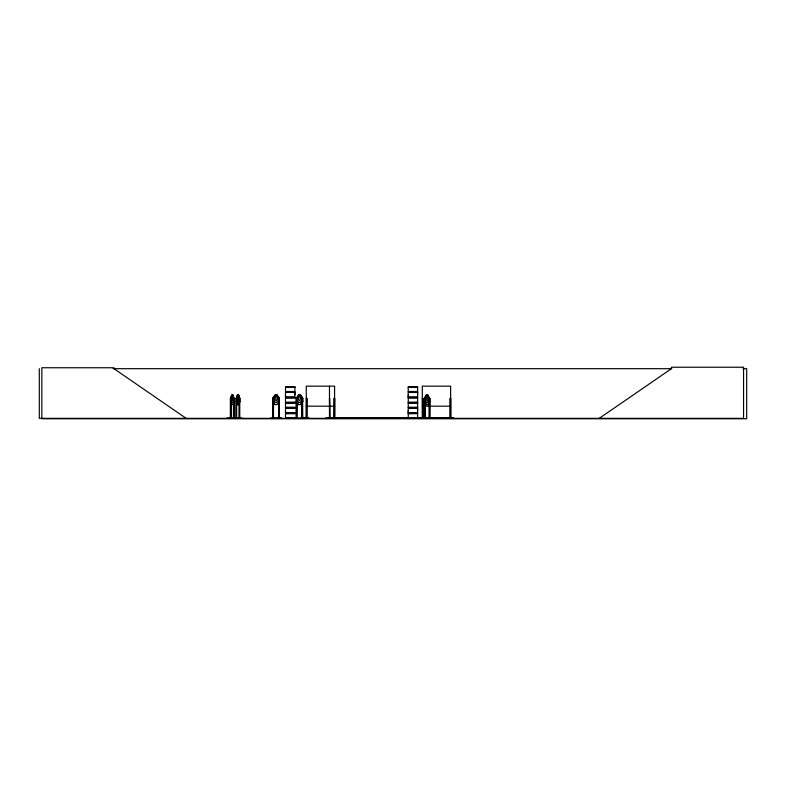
<?xml version="1.0" encoding="UTF-8"?>
<svg xmlns="http://www.w3.org/2000/svg" width="786" height="786" viewBox="0 0 786 786"><rect width="100%" height="100%" fill="white"/><g stroke="black" fill="none" stroke-linecap="round" stroke-linejoin="round"><path stroke-width="1.18" d="M294.878 412.788L285.505 412.788L285.515 410.489M285.505 397.028L285.505 392.43L294.878 392.43L294.868 397.028L285.505 397.028L285.515 394.729M294.868 394.729L294.868 392.43M417.621 412.788L408.248 412.788L408.258 410.489M417.621 397.028L408.248 397.028L408.258 394.729M417.612 410.489L417.612 408.18M417.612 394.729L417.612 392.43M325.846 417.975L337.42 417.975M231.005 398.158L230.937 418.349L230.603 398.296L231.801 395.201L232.97 395.201L233.55 400.703L232.774 402.589L231.998 402.589L231.222 400.703L231.801 395.201M424.941 398.286L425 418.349L425.187 417.621M429.932 398.325L429.185 398.325L429.215 418.349M273.538 398.158L273.381 418.349M297.01 398.207L296.853 418.349M237.539 398.345C238.207 389.394 239.691 404.937 237.539 399.75M232.184 395.613C230.514 402.226 234.267 402.206 232.577 395.613L232.116 395.613M239.425 418.29L239.504 417.621M227.095 417.975L242.992 418.29M233.707 418.29L233.737 398.325M275.012 395.201L273.941 400.703L275.375 402.589L276.79 402.589L278.205 400.703L277.144 395.201L274.962 395.201L272.83 398.325M270.797 417.975L281.152 417.975L277.438 418.299M294.259 418.29L308.947 418.349M297.982 418.299L285.515 418.024M236.281 398.325L237.441 395.142L238.698 395.142M236.321 398.345L237.519 395.142L237.519 404.672L236.281 401.499L237.441 404.672L238.698 404.672L239.858 401.499L239.858 398.325L239.17 398.325M238.62 404.672L239.75 401.469M408.248 418.152L408.258 413.711L417.621 413.711L417.621 418.152L408.229 418.329M426.248 395.112L424.469 398.325L424.469 401.469L426.248 404.643M427.987 404.643L429.814 401.469L428.046 404.643L426.189 404.643M296.263 418.349L296.243 398.296L298.454 395.112L300.655 395.112L302.826 398.296L301.981 398.325L302.04 418.349M300.576 404.564L302.826 401.469L302.787 398.296L300.576 395.201M302.826 401.469L300.616 404.643L298.415 404.643L296.243 401.469L298.484 404.564M599.266 418.349L671.421 368.693L671.421 367.229L743.566 367.229L743.566 418.349L39.3 418.349L39.3 368.693M419.577 418.299L432.624 418.299M298.032 418.25L285.485 418.339M113.066 368.693L671.794 368.693M743.016 368.693L746.7 368.693L746.7 418.771L41.835 418.771L41.835 367.75L113.99 367.75L113.99 368.693L186.135 418.349M285.495 386.879L294.888 386.879M408.248 386.879L417.631 386.879M285.515 387.341L294.868 387.341M408.258 387.341L417.612 387.341M417.621 391.507L408.248 391.507L408.248 387.066L417.631 387.066L417.612 391.507M285.446 391.821L294.947 391.821M408.189 391.821L417.69 391.821M285.446 392.106L294.947 392.106M408.189 392.106L417.69 392.106M234.09 418.349L234.1 398.296L232.99 395.112L231.713 395.112L230.563 398.325L230.711 418.299M272.87 401.44L274.972 404.643L277.173 404.643L279.344 401.469L279.344 398.296L277.173 395.112L274.933 395.112L272.762 398.296L272.722 418.349L272.801 398.296L273.42 398.286M285.446 397.352L294.947 397.352M408.189 397.352L417.69 397.352M285.446 397.637L294.947 397.637M408.189 397.637L417.69 397.637M294.878 397.962L285.505 397.962L285.505 402.393L294.868 402.275M236.674 398.07L236.635 418.349M239.484 398.07L239.455 418.349M278.647 398.04L278.568 418.349M233.501 398.325C235.81 398.649 233.216 403.385 232.911 404.643L231.713 404.643L230.563 401.44L231.782 404.643M279.344 398.296L278.499 398.325M296.243 398.296L297.01 398.227L296.695 418.349M429.804 418.349L429.814 398.296L429.667 418.349M230.956 398.325L230.347 398.325L230.347 418.349M236.704 398.345L236.055 398.325L236.016 418.349M306.275 398.325L306.933 398.325L306.805 418.349L306.756 398.325M329.472 398.325L329.776 418.349L329.727 398.325M422.288 398.325L422.947 398.325L423.006 418.349M425.206 398.325L424.469 398.296L426.189 395.112L428.046 395.112L429.814 398.296M424.528 401.44L426.277 404.564M417.612 402.275L408.258 402.275L408.248 397.962L417.621 397.962L417.621 402.393L408.209 402.579L417.631 402.589M294.888 402.403L285.416 402.52L294.888 402.589M294.888 402.796L285.495 402.796L285.515 407.256L294.878 407.256M285.515 403.09L294.868 403.09M408.258 403.09L417.612 403.09M306.275 406.185L334.6 406.185M422.288 406.185L450.614 406.185M417.621 407.256L408.248 407.256L408.248 402.825L417.631 402.825L417.612 407.256M285.446 407.58L294.947 407.58M408.189 407.58L417.69 407.58M285.446 407.865L294.947 407.865M408.189 407.865L417.69 407.865M294.878 408.18L285.505 408.18L285.505 412.788M285.446 413.102L294.947 413.102M408.189 413.102L417.69 413.102M285.446 413.387L294.947 413.387M408.189 413.387L417.69 413.387M294.878 413.711L285.505 413.711L285.505 418.152M230.966 417.621L230.288 417.621L230.318 418.349M233.442 417.621L234.12 417.621M235.987 417.621L236.665 417.621M239.111 417.621L239.779 417.621M272.654 417.621L273.508 417.621M279.285 417.621L278.431 417.621L278.44 418.349M301.912 417.621L302.767 417.621L302.767 418.349L302.571 398.325M306.206 417.621L307.002 417.621L306.992 418.349M329.806 417.621L329.393 418.349M408.356 417.73L330.002 417.73L330.002 418.349M416.718 417.73L450.909 417.73L450.909 418.349M453.443 418.349L448.089 417.936L453.512 418.299M281.152 417.975L277.35 418.349M300.871 417.975L308.937 417.936L300.91 418.299M408.258 418.024L417.612 418.024M453.473 417.965L448.167 418.299M332.38 418.299L332.498 417.73M277.134 395.112L279.276 398.325L279.226 418.349M425.344 400.703L426.513 402.589L427.672 402.589L428.822 400.703L427.957 395.201L426.218 395.201L425.344 398.325L425.265 418.349M232.911 395.112L234.061 398.325M238.62 395.142L239.818 398.345M450.8 418.349L450.8 398.325L450.142 398.325L450.142 418.349L450.083 417.621M450.614 418.349L450.614 386.152L422.288 386.152L422.318 418.349M450.535 417.621L450.506 418.349M450.329 398.325L450.27 418.349M449.877 417.73L449.877 418.349M429.991 417.621L429.991 418.349M429.539 417.621L429.559 418.349M429.451 398.325L429.402 418.349M424.735 398.325L424.843 418.349M424.548 398.325L424.578 418.349M424.489 417.621L424.489 418.349M422.77 398.325L422.819 418.349M422.652 417.621L422.681 418.349M422.475 398.325L422.554 418.349M422.229 417.621L422.229 418.349M417.612 397.028L417.621 392.43L408.248 392.43L408.248 397.028M417.612 412.788L417.621 408.18L408.248 408.18L408.248 412.788M380.09 417.73L380.09 418.349M379.049 417.73L379.049 418.349M378.626 417.73L378.626 418.349M367.907 417.73L367.907 418.349M366.875 417.73L366.875 418.349M365.844 417.73L365.844 418.349M334.836 417.621L334.836 418.349L334.787 398.325L334.119 398.325L334.06 418.349M334.492 418.349L334.6 386.152L306.275 386.152L306.294 418.349M334.384 417.621L334.414 418.349M334.296 398.325L334.247 418.349M331.466 417.73L331.466 418.349M330.434 417.73L330.434 418.349M329.472 386.152L329.472 418.349M306.56 417.621L306.638 418.349M306.452 398.325L306.393 418.349M302.482 417.621L302.463 418.349M302.109 398.06L302.109 418.349M296.98 418.349L296.98 417.621L296.135 417.621L296.135 418.349M296.351 398.325L296.42 418.349M279.089 398.325L279.001 418.349M278.745 417.621L278.725 418.349M273.42 398.07L273.508 418.349M273.223 417.621L273.204 418.349M272.939 417.621L272.958 418.349M239.72 398.325L239.72 418.349M239.17 403.031L239.131 418.349M236.409 417.621L236.409 418.349L236.36 398.325M233.825 404.21L233.806 418.349M233.501 401.852L233.462 418.349M237.539 395.23L236.959 400.732L237.726 402.619L238.492 402.619L239.239 398.345L238.679 395.23L237.46 395.23M426.788 395.613L426.218 399.72L427.368 400.948L427.957 398.325L427.368 395.613L426.788 395.613M275.709 395.613L275.021 399.72L276.417 400.948L277.144 398.325L276.417 395.613L275.67 395.613M299.191 395.613L298.493 399.72L299.898 400.948L300.625 398.325L299.898 395.613L299.142 395.613M419.626 417.946L432.595 418.29L419.645 417.936M298.484 395.201L297.413 400.703L298.847 402.589L300.272 402.589L301.677 400.703L301.677 398.325L300.616 395.201L298.444 395.201M294.888 387.046L285.495 387.066L285.515 391.507L294.878 391.507L294.878 387.066"/></g></svg>
